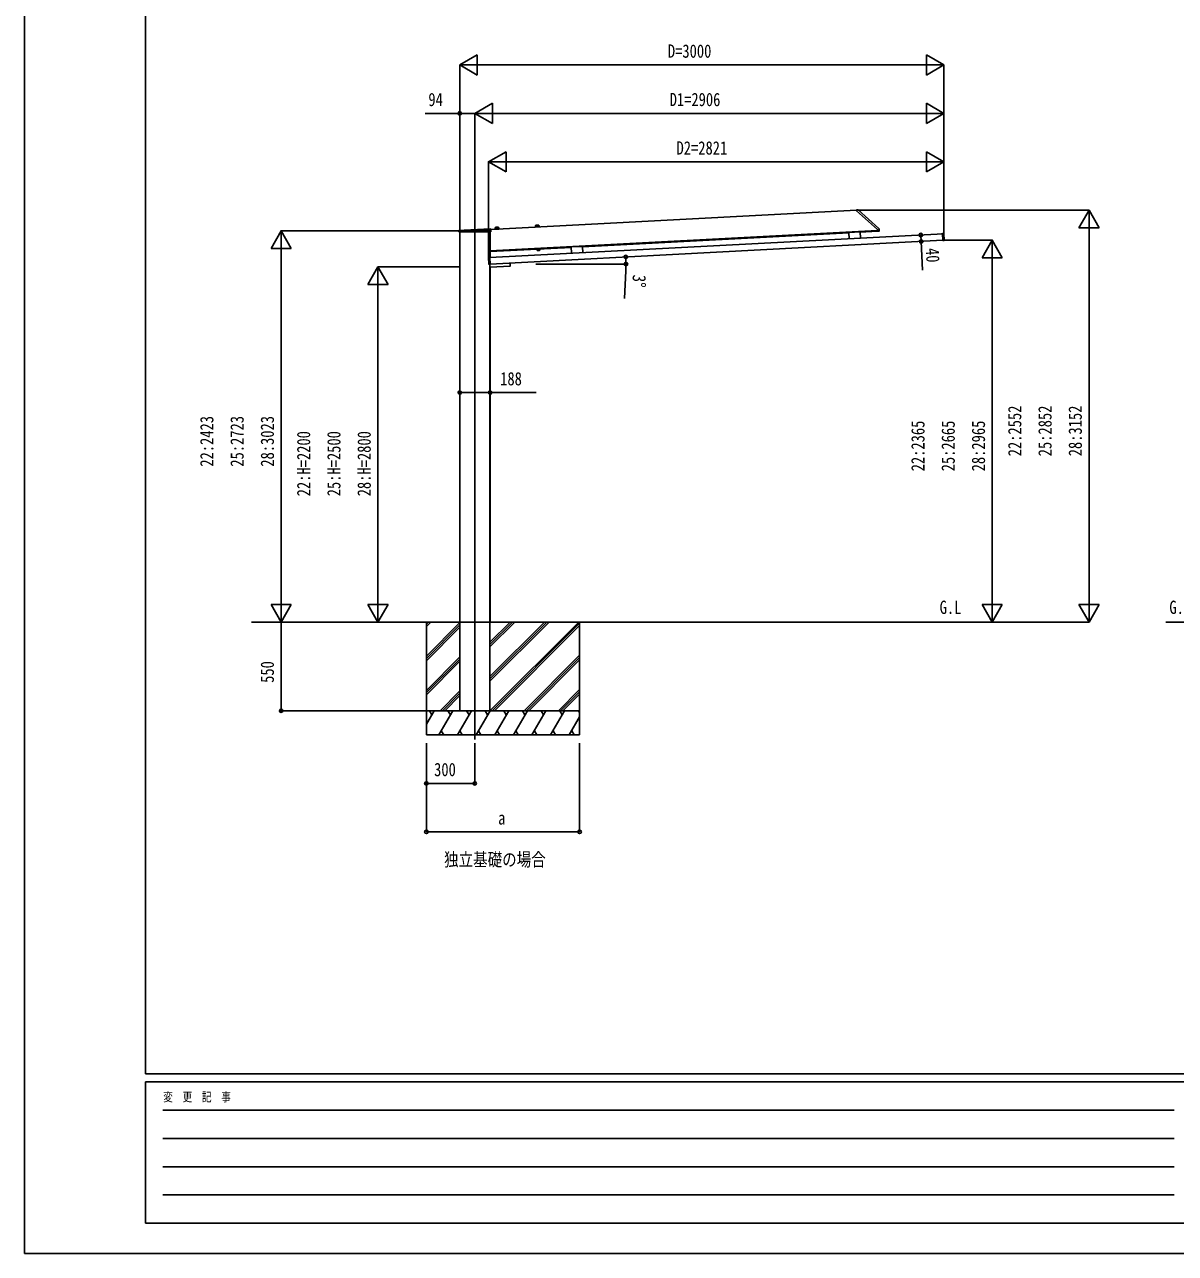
# Model space of a CAD drawing. Units: millimetres, scale not verified. Extents: x -10512 to 10512, y -7425 to 7425.
# Drawn here: x -10512 to -3380, y -7425 to 190 of the extents above; entities that cross this region are included whole.
import ezdxf
from ezdxf.enums import TextEntityAlignment as Align

# ---------------------------------------------------------------- set-up
doc = ezdxf.new("R2010")
doc.units = ezdxf.units.MM
doc.header["$LTSCALE"] = 30
for name, color, linetype in [('0-2_USER1', 3, 'Continuous'), ('0-3_YKK_12', 2, 'Continuous'), ('0-4_YKK_A1', 4, 'Continuous'), ('0-5_YKK_D', 6, 'Continuous'), ('0-6_YKK_ZWAK', 7, 'Continuous')]:
    doc.layers.add(name, color=color, linetype=linetype)
doc.styles.add('ＭＳ ゴシック', font='')
doc.styles.get('ＭＳ ゴシック').set_extended_font_data('MS Gothic')

msp = doc.modelspace()

# ---------------------------------------------------------------- linework, layer by layer
at = {"layer": '0-3_YKK_12'}
msp.add_line((-7721.55, -1087), (-7721.55, -4239.98), dxfattribs=at)
at = {"layer": '0-4_YKK_A1'}
for p, q in [((-7624.27, -1079.96), (-5356.5, -961.11)), ((-5356.68, -957.62), (-5349.08, -957.69)), ((-5356.66, -958.09), (-5356.68, -957.62)), ((-5356.66, -958.09), (-5356.36, -963.71)), ((-5356.2, -964.06), (-5226.71, -1080.65)), ((-5346.44, -958.71), (-5218.58, -1073.84)), ((-7592.62, -1066.38), (-7577.68, -1065.6)), ((-7346.86, -1063.49), (-7346.87, -1065.02)), ((-7346.87, -1065.02), (-7322.91, -1063.76)), ((-7346.87, -1065.02), (-7322.91, -1063.76)), ((-7346.85, -1065.42), (-7346.87, -1065.02)), ((-7346.85, -1065.42), (-7322.89, -1064.16)), ((-7346.39, -1062.99), (-7323.6, -1061.8)), ((-7345.8, -1056.27), (-7345.86, -1062.96)), ((-7342.96, -1053.3), (-7328.03, -1052.52)), ((-7324.89, -1055.17), (-7324.13, -1061.82)), ((-7323.08, -1062.24), (-7322.91, -1063.76)), ((-7322.89, -1064.16), (-7322.91, -1063.76)), ((-7821.11, -1094.33), (-7821.04, -1086.48)), ((-7820.61, -1094.33), (-7821.11, -1094.33)), ((-7623.14, -1094.33), (-7820.61, -1094.33)), ((-7820.04, -1085.49), (-7624.53, -1085.49)), ((-7815.55, -3512.5), (-7815.55, -1094.33)), ((-7787.8, -1085.42), (-7625.56, -1076.92)), ((-7629.89, -1254.49), (-4817.62, -1107.11)), ((-7628.85, -1254.44), (-7628.85, -1094.33)), ((-7627.55, -1212.31), (-5226.26, -1086.46)), ((-7627.55, -1254.37), (-7627.55, -1094.33)), ((-7624.52, -1077.8), (-7623.54, -1086.38)), ((-7623.54, -1086.38), (-7623.54, -1086.4)), ((-7623.54, -1086.4), (-7622.63, -1094.33)), ((-7622.63, -1094.33), (-7623.14, -1094.33)), ((-7596.52, -1076.57), (-7596.53, -1078.1)), ((-7596.53, -1078.1), (-7572.56, -1076.85)), ((-7596.53, -1078.1), (-7572.56, -1076.85)), ((-7596.51, -1078.5), (-7596.53, -1078.1)), ((-7596.51, -1078.5), (-7572.54, -1077.25)), ((-7596.04, -1076.08), (-7573.26, -1074.88)), ((-7595.46, -1069.35), (-7595.52, -1076.05)), ((-7574.55, -1068.26), (-7573.79, -1074.91)), ((-7572.74, -1075.32), (-7572.56, -1076.85)), ((-7572.54, -1077.25), (-7572.56, -1076.85)), ((-7053.82, -1187.25), (-5404.25, -1100.8)), ((-5333.48, -1094.59), (-5404.38, -1098.3)), ((-5404.38, -1098.3), (-5402.32, -1137.75)), ((-5333.48, -1094.59), (-5331.41, -1134.03)), ((-5333.35, -1097.08), (-5226, -1091.46)), ((-5226.55, -1080.99), (-5226.46, -1082.6)), ((-5226.41, -1083.54), (-5226.46, -1082.6)), ((-5226.41, -1083.54), (-5218.78, -1083.6)), ((-5226.39, -1084.03), (-5226.41, -1083.54)), ((-5226.39, -1084.03), (-5226, -1091.46)), ((-5226, -1091.46), (-5218.39, -1091.06)), ((-5218.78, -1083.6), (-5217.37, -1083.62)), ((-5217.26, -1076.6), (-5216.94, -1082.69)), ((-5216.94, -1082.69), (-5216.87, -1084.09)), ((-4829.46, -1107.73), (-4824.3, -1107.46)), ((-4823.18, -1106.02), (-4824.38, -1106.08)), ((-4824.36, -1106.43), (-4824.38, -1106.08)), ((-4824.38, -1106.08), (-4824.38, -1106.08)), ((-4824.33, -1106.93), (-4824.36, -1106.43)), ((-4822.18, -1147.95), (-4824.33, -1106.93)), ((-4823.18, -1106.02), (-4823.18, -1106.02)), ((-4822.58, -1105.88), (-4816.69, -1105.57)), ((-4816.17, -1106.04), (-4813.97, -1147.99)), ((-7627.8, -1294.44), (-4822.21, -1147.4)), ((-7627.29, -1217.3), (-7627.55, -1212.35)), ((-7627.29, -1217.3), (-7124.72, -1190.97)), ((-7320.04, -1204.41), (-7335.03, -1205.19)), ((-7335.03, -1205.19), (-7334.77, -1210.1)), ((-7333.74, -1210.63), (-7334.77, -1210.1)), ((-7334.57, -1205.17), (-7334.66, -1203.57)), ((-7320.75, -1209.95), (-7333.74, -1210.63)), ((-7331.28, -1205), (-7331.02, -1209.91)), ((-7323.78, -1204.6), (-7323.53, -1209.52)), ((-7320.75, -1209.95), (-7319.78, -1209.32)), ((-7320.58, -1202.83), (-7320.49, -1204.43)), ((-7320.04, -1204.41), (-7319.78, -1209.32)), ((-7053.95, -1184.75), (-7124.85, -1188.47)), ((-7124.85, -1188.47), (-7122.78, -1227.91)), ((-7053.95, -1184.75), (-7051.88, -1224.2)), ((-4822.15, -1148.45), (-4822.18, -1147.95)), ((-4822.15, -1148.45), (-4822.14, -1148.8)), ((-4822.14, -1148.8), (-4820.94, -1148.74)), ((-4822.14, -1148.8), (-4822.14, -1148.8)), ((-4820.94, -1148.74), (-4820.94, -1148.74)), ((-4814.44, -1148.51), (-4820.33, -1148.82)), ((-7638.13, -1253.93), (-7635.94, -1295.88)), ((-7631.77, -1253.1), (-7637.66, -1253.41)), ((-7631.16, -1253.18), (-7629.97, -1253.12)), ((-7631.16, -1253.18), (-7631.16, -1253.18)), ((-7629.95, -1253.47), (-7629.97, -1253.12)), ((-7629.97, -1253.12), (-7629.97, -1253.12)), ((-7629.92, -1253.96), (-7629.95, -1253.47)), ((-7627.77, -1294.99), (-7629.92, -1253.96)), ((-7503.17, -1287.9), (-7502.2, -1306.38)), ((-7635.41, -1296.35), (-7629.52, -1296.04)), ((-7629.41, -1296.02), (-7628.52, -1313)), ((-7627.73, -1295.84), (-7628.93, -1295.9)), ((-7628.93, -1295.9), (-7628.93, -1295.9)), ((-7628.85, -3512.5), (-7628.85, -1295.9)), ((-7628.85, -1312.5), (-7628.55, -1312.5)), ((-7627.75, -1295.49), (-7627.77, -1294.99)), ((-7627.75, -1295.49), (-7627.73, -1295.84)), ((-7627.73, -1295.84), (-7627.73, -1295.84)), ((-7627.55, -3512.5), (-7627.55, -1313.95)), ((-7627.47, -1313.95), (-7503.14, -1307.43)), ((-9105.95, -3512.5), (-4515.55, -3512.5)), ((-8022.45, -3512.5), (-8022.45, -4212.5)), ((-8022.45, -3539.88), (-7995.07, -3512.5)), ((-8022.45, -3525.74), (-8009.21, -3512.5)), ((-8022.45, -3723.73), (-7816.45, -3517.73)), ((-8022.45, -3737.87), (-7816.45, -3531.87)), ((-8022.45, -3752.01), (-7816.45, -3546.01)), ((-7815.55, -3512.5), (-7815.55, -4062.5)), ((-7628.85, -3512.5), (-7628.85, -4062.5)), ((-7628.59, -4062.5), (-7078.59, -3512.5)), ((-7628.45, -3878.51), (-7262.44, -3512.5)), ((-7628.45, -3850.23), (-7290.72, -3512.5)), ((-7628.45, -3864.37), (-7276.58, -3512.5)), ((-7628.45, -3666.38), (-7474.57, -3512.5)), ((-7628.45, -3652.24), (-7488.71, -3512.5)), ((-7628.45, -3638.1), (-7502.85, -3512.5)), ((-7614.45, -4062.5), (-7072.45, -3520.5)), ((-7600.31, -4062.5), (-7072.45, -3534.65)), ((-7072.45, -3512.5), (-7072.45, -4212.5)), ((-3439.22, -3512.5), (-2139.65, -3512.5)), ((-8022.45, -3935.86), (-7816.45, -3729.86)), ((-7416.46, -4062.5), (-7072.45, -3718.49)), ((-8022.45, -3950), (-7816.45, -3744)), ((-8022.45, -3964.14), (-7816.45, -3758.15)), ((-7402.32, -4062.5), (-7072.45, -3732.64)), ((-7388.17, -4062.5), (-7072.45, -3746.78)), ((-7936.96, -4062.5), (-7816.45, -3941.99)), ((-7922.82, -4062.5), (-7816.45, -3956.13)), ((-7204.33, -4062.5), (-7072.45, -3930.62)), ((-7190.18, -4062.5), (-7072.45, -3944.77)), ((-7176.04, -4062.5), (-7072.45, -3958.91)), ((-7908.67, -4062.5), (-7816.45, -3970.28)), ((-7072.45, -4062.5), (-8022.45, -4062.5)), ((-8022.45, -4146.33), (-7974.05, -4062.5)), ((-7989.05, -4088.48), (-8004.05, -4062.5)), ((-7945.18, -4212.5), (-7858.58, -4062.5)), ((-7873.58, -4088.48), (-7888.58, -4062.5)), ((-7829.71, -4212.5), (-7743.11, -4062.5)), ((-7815.55, -4062.5), (-7628.85, -4062.5)), ((-7758.11, -4088.48), (-7773.11, -4062.5)), ((-7714.24, -4212.5), (-7627.64, -4062.5)), ((-7642.64, -4088.48), (-7657.64, -4062.5)), ((-7598.77, -4212.5), (-7512.17, -4062.5)), ((-7527.17, -4088.48), (-7542.17, -4062.5)), ((-7483.3, -4212.5), (-7396.7, -4062.5)), ((-7426.7, -4062.5), (-7411.7, -4088.48)), ((-7367.83, -4212.5), (-7281.23, -4062.5)), ((-7296.23, -4088.48), (-7311.23, -4062.5)), ((-7252.36, -4212.5), (-7165.76, -4062.5)), ((-7180.76, -4088.48), (-7195.76, -4062.5)), ((-7136.89, -4212.5), (-7072.45, -4100.88)), ((-7072.45, -4076.08), (-7080.29, -4062.5)), ((-7930.19, -4186.52), (-7915.19, -4212.5)), ((-7814.71, -4186.52), (-7799.71, -4212.5)), ((-7699.24, -4186.52), (-7684.25, -4212.5)), ((-7583.77, -4186.52), (-7568.78, -4212.5)), ((-7468.3, -4186.52), (-7453.31, -4212.5)), ((-7352.83, -4186.52), (-7337.84, -4212.5)), ((-7237.36, -4186.52), (-7222.37, -4212.5)), ((-7121.89, -4186.52), (-7106.89, -4212.5)), ((-8022.45, -4212.5), (-7072.45, -4212.5))]:
    msp.add_line(p, q, dxfattribs=at)
msp.add_lwpolyline([(-5216.87, -1084.09), (-5216.51, -1090.96), (-5218.39, -1091.06)], dxfattribs=at)
msp.add_lwpolyline([(-7336.19, -1202.05), (-7319.21, -1201.16), (-7319.13, -1202.76), (-7336.1, -1203.65)], close=True, dxfattribs=at)
for centre, radius, start, end in [((-5355.86, -963.69), 0.5, 183, 228), ((-5349.12, -961.69), 4, 48, 89.5), ((-7577.53, -1068.6), 3, 6.5, 93), ((-7346.36, -1063.49), 0.5, 93, 179.5), ((-7342.8, -1056.29), 3, 93, 179.5), ((-7327.87, -1055.51), 3, 6.5, 93), ((-7323.58, -1062.3), 0.5, 6.5, 93), ((-7820.04, -1086.49), 1, 90, 176.5048), ((-7820.04, -1086.49), 1, 176.5048, 179.5), ((-7790.42, -1035.49), 50, 270, 273.00032), ((-7625.51, -1077.92), 1, 6.5, 93.00032), ((-7624.53, -1086.49), 1, 6.5, 90), ((-7596.02, -1076.57), 0.5, 93, 179.5), ((-7592.46, -1069.38), 3, 93, 179.5), ((-7573.24, -1075.38), 0.5, 6.5, 93), ((-5227.04, -1081.02), 0.5, 3, 48), ((-5221.26, -1076.81), 4, 3, 48), ((-5217.37, -1084.12), 0.5, 3, 89.5), ((-4823.14, -1103.15), 2.86, 272.73957, 279.49104), ((-7333.04, -1207.27), 3.32, 238.61575, 307.38425), ((-7327.89, -1197.89), 12.42, 255.41205, 290.58795), ((-7321.8, -1206.68), 3.32, 238.61575, 307.38425), ((-4820.62, -1153.01), 4.28, 87.31821, 94.21342), ((-7631.51, -1250.33), 2.86, 266.50896, 273.26043), ((-7628.79, -1300.18), 4.28, 91.78658, 98.68179), ((-7627.53, -1312.95), 1, 183, 273), ((-7503.2, -1306.43), 1, 273, 3)]:
    msp.add_arc(centre, radius, start, end, dxfattribs=at)
for centre, major_axis, ratio, start_param, end_param in [((-4823.18, -1105.98), (0.599, 0.031), 0.061163, 4.712389, 5.0226887), ((-4822.57, -1106.18), (0.016, -0.3), 0.998135, 3.1415927, 3.9550709), ((-4816.67, -1106.07), (0.336, 0.373), 0.99628, 5.4996506, 7.06672), ((-4820.35, -1148.52), (0.016, -0.3), 0.998135, 5.4698366, 6.2831853), ((-4814.47, -1148.01), (0.373, -0.336), 0.99628, 5.4996506, 7.06672), ((-7637.63, -1253.91), (-0.373, 0.336), 0.99628, 5.4996506, 7.06672), ((-7631.75, -1253.4), (0.016, -0.3), 0.998135, 2.3281144, 3.1415927), ((-7631.17, -1253.14), (-0.599, -0.031), 0.061163, 1.2604966, 1.5707963), ((-7635.44, -1295.85), (-0.336, -0.373), 0.99628, 5.4996506, 7.06672), ((-7629.54, -1295.74), (0.016, -0.3), 0.998135, 0, 0.8133487)]:
    msp.add_ellipse(centre, major_axis=major_axis, ratio=ratio, start_param=start_param, end_param=end_param, dxfattribs=at)
at = {"layer": '0-5_YKK_D'}
for p, q in [((-7815.55, -60.69), (-7707.3, 1.81)), ((-7707.3, -123.19), (-7707.3, 1.81)), ((-4815.55, -60.69), (-4923.8, 1.81)), ((-4923.8, 1.81), (-4923.8, -123.19)), ((-7815.55, -1078.5), (-7815.55, -59.69)), ((-7815.55, -60.69), (-7707.3, -123.19)), ((-7815.55, -60.69), (-7599.04, -60.69)), ((-7690.55, -60.69), (-4940.55, -60.69)), ((-4815.55, -60.69), (-5032.06, -60.69)), ((-4815.55, -60.69), (-4923.8, -123.19)), ((-4815.55, -1145.58), (-4815.55, -59.69)), ((-7721.55, -360.69), (-7613.3, -298.19)), ((-7613.3, -423.19), (-7613.3, -298.19)), ((-4815.55, -360.69), (-4923.8, -298.19)), ((-4923.8, -298.19), (-4923.8, -423.19)), ((-7815.55, -1088.5), (-7815.55, -359.69)), ((-7721.55, -1086), (-7721.55, -359.69)), ((-7721.55, -1086), (-7721.55, -359.69)), ((-7721.55, -360.69), (-7613.3, -423.19)), ((-7721.55, -360.69), (-7505.04, -360.69)), ((-7596.55, -360.69), (-4940.55, -360.69)), ((-4815.55, -360.69), (-5032.06, -360.69)), ((-4815.55, -360.69), (-4923.8, -423.19)), ((-4815.55, -1145.58), (-4815.55, -359.69)), ((-7636.55, -660.69), (-7528.3, -598.19)), ((-7528.3, -723.19), (-7528.3, -598.19)), ((-4815.55, -660.69), (-4923.8, -598.19)), ((-4923.8, -598.19), (-4923.8, -723.19)), ((-7636.55, -1254.34), (-7636.55, -659.69)), ((-7636.55, -660.69), (-7528.3, -723.19)), ((-7636.55, -660.69), (-7420.05, -660.69)), ((-7511.55, -660.69), (-4940.55, -660.69)), ((-4815.55, -660.69), (-5032.06, -660.69)), ((-4815.55, -660.69), (-4923.8, -723.19)), ((-4815.55, -1145.58), (-4815.55, -659.69)), ((-5347.51, -960.69), (-3914.55, -960.69)), ((-3915.55, -960.69), (-3978.05, -1068.94)), ((-3915.55, -960.69), (-3853.05, -1068.94)), ((-3915.55, -960.69), (-3915.55, -1177.2)), ((-8922.45, -1089.5), (-8984.95, -1197.75)), ((-7816.55, -1089.5), (-8923.45, -1089.5)), ((-8922.45, -1089.5), (-8859.95, -1197.75)), ((-8922.45, -1089.5), (-8922.45, -1306.01)), ((-3978.05, -1068.94), (-3853.05, -1068.94)), ((-3915.55, -1085.69), (-3915.55, -3387.5)), ((-8984.95, -1197.75), (-8859.95, -1197.75)), ((-8922.45, -1214.5), (-8922.45, -3387.5)), ((-4814.53, -1147.05), (-4514.55, -1147.05)), ((-4515.55, -1147.05), (-4578.05, -1255.3)), ((-4515.55, -1147.05), (-4453.05, -1255.3)), ((-4515.55, -1147.05), (-4515.55, -1363.56)), ((-4578.05, -1255.3), (-4453.05, -1255.3)), ((-4515.55, -3387.5), (-4515.55, -1272.05)), ((-8322.45, -1312.5), (-8384.95, -1420.75)), ((-7816.55, -1312.5), (-8323.45, -1312.5)), ((-8322.45, -1312.5), (-8259.95, -1420.75)), ((-8322.45, -1312.5), (-8322.45, -1529.01)), ((-7344.16, -1294.49), (-6784.47, -1294.49)), ((-6786.54, -1336.98), (-6795.21, -1508.76)), ((-8384.95, -1420.75), (-8259.95, -1420.75)), ((-8322.45, -1437.5), (-8322.45, -3387.5)), ((-8922.45, -3512.5), (-8922.45, -3295.99)), ((-8322.45, -3512.5), (-8322.45, -3295.99)), ((-4515.55, -3512.5), (-4515.55, -3295.99)), ((-3915.55, -3512.5), (-3915.55, -3295.99)), ((-8922.45, -3512.5), (-8984.95, -3404.25)), ((-8859.95, -3404.25), (-8984.95, -3404.25)), ((-8922.45, -3512.5), (-8859.95, -3404.25)), ((-8322.45, -3512.5), (-8384.95, -3404.25)), ((-8259.95, -3404.25), (-8384.95, -3404.25)), ((-8322.45, -3512.5), (-8259.95, -3404.25)), ((-4515.55, -3512.5), (-4578.05, -3404.25)), ((-4453.05, -3404.25), (-4578.05, -3404.25)), ((-4515.55, -3512.5), (-4453.05, -3404.25)), ((-3915.55, -3512.5), (-3978.05, -3404.25)), ((-3853.05, -3404.25), (-3978.05, -3404.25)), ((-3915.55, -3512.5), (-3853.05, -3404.25)), ((-8922.45, -3512.5), (-8922.45, -4062.5)), ((-4514.55, -3512.5), (-3914.55, -3512.5)), ((-8023.45, -4062.5), (-8923.45, -4062.5)), ((-8022.45, -4262.5), (-8022.45, -4513.5)), ((-8022.45, -4262.5), (-8022.45, -4813.5)), ((-7722.45, -4262.5), (-7722.45, -4513.5)), ((-7072.45, -4262.5), (-7072.45, -4813.5)), ((-8022.45, -4512.5), (-7722.45, -4512.5)), ((-8022.45, -4812.5), (-7072.45, -4812.5))]:
    msp.add_line(p, q, dxfattribs=at)
for points in [[(-7721.55, -360.69), (-7815.55, -360.69), (-8030.05, -360.69)], [(-4958.23, -1114.48), (-4956.14, -1154.42), (-4946.83, -1332.01)], [(-7815.55, -2090.82), (-7627.55, -2090.82), (-7341.05, -2090.82)]]:
    msp.add_lwpolyline(points, dxfattribs=at)
for centre in [(-7815.55, -360.69), (-4958.23, -1114.48), (-4956.14, -1154.42), (-6786.63, -1250.35), (-6785.47, -1294.49), (-7815.55, -2090.82), (-7627.55, -2090.82), (-8922.45, -4062.5), (-8022.45, -4512.5), (-7722.45, -4512.5), (-8022.45, -4812.5), (-7072.45, -4812.5)]:
    msp.add_circle(centre, 10.62, dxfattribs=at)
for start, end in [(0, 3), (357.11241, 0)]:
    msp.add_arc((-7628.85, -1294.49), 843.38, start, end, dxfattribs=at)
at = {"layer": '0-6_YKK_ZWAK'}
for p, q in [((-9762.45, -6312.5), (-9762.45, 6937.5)), ((9737.55, -6312.5), (-9762.45, -6312.5)), ((-3262.45, -6362.5), (-9762.45, -6362.5)), ((-9762.45, -7237.5), (-9762.45, -6362.5)), ((-9656.2, -6537.5), (-3387.45, -6537.5)), ((-9656.2, -6712.5), (-3387.45, -6712.5)), ((-9656.2, -6887.5), (-3387.45, -6887.5)), ((-9656.2, -7062.5), (-3387.45, -7062.5)), ((-9762.45, -7237.5), (-3262.45, -7237.5))]:
    msp.add_line(p, q, dxfattribs=at)
msp.add_lwpolyline([(-10512.5, -7425), (10512.5, -7425), (10512.5, 7425), (-10512.5, 7425)], close=True, dxfattribs=at)

# ---------------------------------------------------------------- texts
at = {"layer": '0-2_USER1', "style": 'ＭＳ ゴシック', "width": 0.8}
for s, p in [('G.L', (-4841.36, -3487.19)), ('G.L', (-3417.74, -3487.19)), ('独立基礎の場合', (-7912.7, -5050))]:
    msp.add_text(s, height=82.48, dxfattribs=at).set_placement(p, align=Align.BOTTOM_LEFT)
at = {"layer": '0-5_YKK_D', "style": 'ＭＳ ゴシック', "width": 0.8}
for s, p in [('D=3000', (-6525.55, -40.69)), ('94', (-8010.05, -340.69)), ('D1=2906', (-6514.55, -340.69)), ('D2=2821', (-6472.05, -640.69)), ('188', (-7565.05, -2070.82)), ('300', (-7974.45, -4492.5)), ('a', (-7577.45, -4792.5))]:
    msp.add_text(s, height=82.48, dxfattribs=at).set_placement(p, align=Align.BOTTOM_LEFT)
for s, rotation, p in [('40', 273, (-4952.16, -1198.44)), ('3°', 267.112, (-6767.58, -1357.96)), ('22:2552', 90, (-4310.55, -2485.6)), ('25:2852', 90, (-4123.05, -2485.6)), ('28:3152', 90, (-3935.55, -2485.6)), ('22:2423', 90, (-9317.45, -2550)), ('25:2723', 90, (-9129.95, -2550)), ('28:3023', 90, (-8942.45, -2550)), ('22:2365', 90, (-4910.55, -2578.78)), ('25:2665', 90, (-4723.05, -2578.78)), ('28:2965', 90, (-4535.55, -2578.78)), ('22:H=2200', 90, (-8717.45, -2733.5)), ('25:H=2500', 90, (-8529.95, -2733.5)), ('28:H=2800', 90, (-8342.45, -2733.5)), ('550', 90, (-8942.45, -3889.5))]:
    msp.add_text(s, height=82.48, rotation=rotation, dxfattribs=at).set_placement(p, align=Align.BOTTOM_LEFT)
at = {"layer": '0-6_YKK_ZWAK', "style": 'ＭＳ ゴシック', "width": 0.8}
msp.add_text('変  更  記  事', height=54.99, dxfattribs=at).set_placement((-9653.28, -6500), align=Align.BOTTOM_LEFT)

doc.saveas('drawing.dxf')
